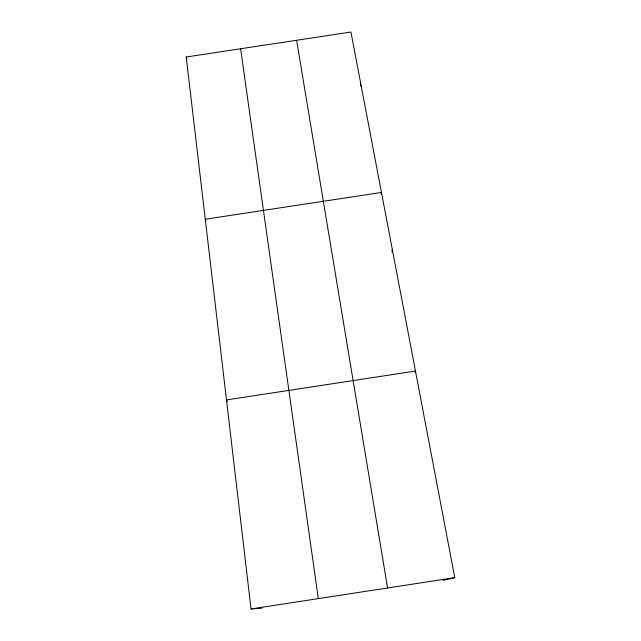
<?xml version="1.0" encoding="UTF-8"?>
<svg xmlns="http://www.w3.org/2000/svg" width="641" height="641" viewBox="0 0 641 641"><rect width="100%" height="100%" fill="white"/><g stroke="black" fill="none" stroke-linecap="round" stroke-linejoin="round"><path stroke-width="0.96" d="M360.603 86.07L360.667 83.138M381.323 194.351L381.467 192.444L205.272 219.238L205.945 221.017M391.947 252.001L392.276 249.237M414.959 372.87L415.464 371.067L226.489 399.936L227.459 401.514M443.195 580.337L454.781 577.653L350.939 32.05L186.219 56.993L251.032 608.95L262.137 608.141M251.032 608.95L454.781 577.653M186.219 56.993L186.779 58.86M296.607 40.279L387.581 587.981M240.599 48.756L318.305 598.614"/></g></svg>
